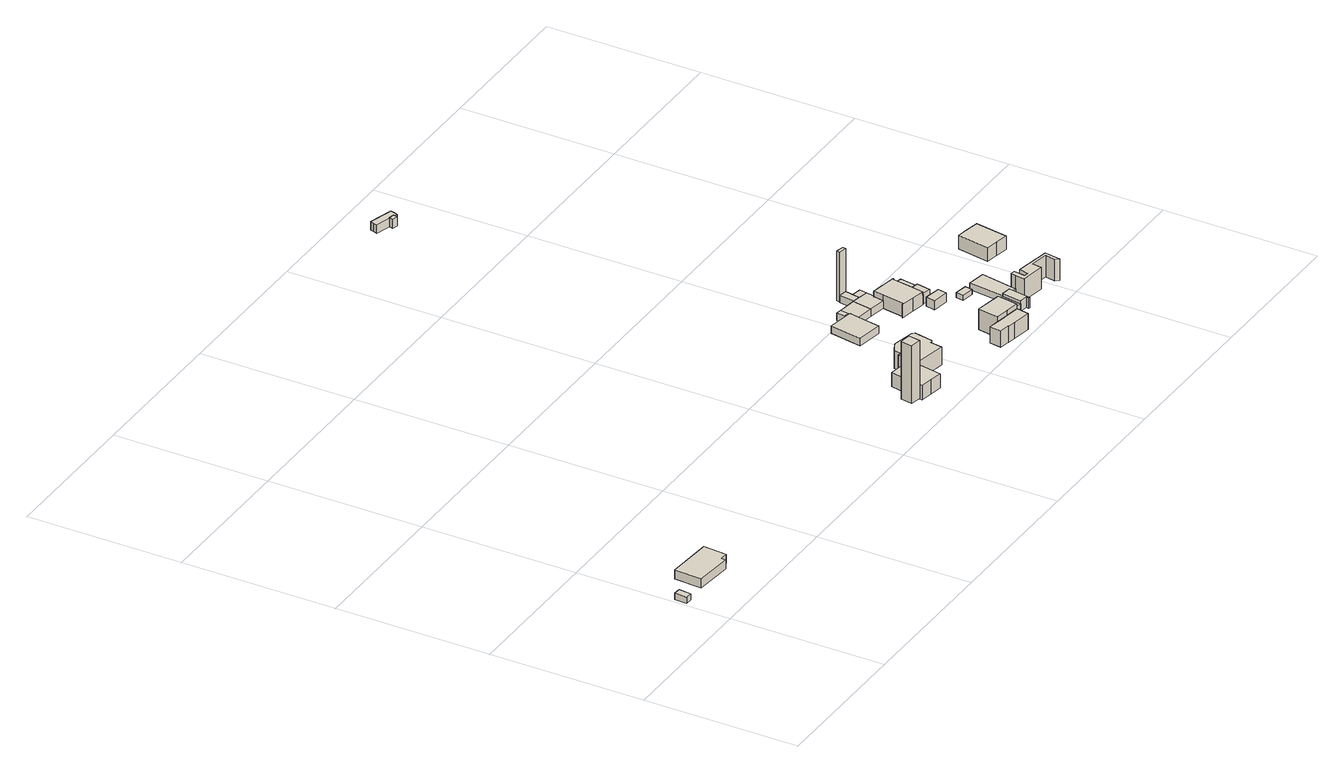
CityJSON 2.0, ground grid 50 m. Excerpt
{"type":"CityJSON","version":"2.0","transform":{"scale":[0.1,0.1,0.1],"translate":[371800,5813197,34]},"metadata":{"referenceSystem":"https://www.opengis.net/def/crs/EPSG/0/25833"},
"CityObjects":{
"building1":{"type":"Building","attributes":{"Gemeindeschluessel":"11000005","BezugspunktDach":"2200","function":"31001_2074","measuredHeight":2.06,"storeysAboveGround":1},"address":[{"country":"Germany","locality":"Berlin","thoroughfareNumber":"110 (1)","thoroughfareName":"Krampnitzer Weg"}],"geometry":[{"type":"Solid","lod":"1","boundaries":[[[[0,1,2,3]],[[4,5,6,7]],[[4,7,3,2]],[[5,4,2,1]],[[6,5,1,0]],[[7,6,0,3]]]]}]},
"building2":{"type":"Building","attributes":{"Gemeindeschluessel":"11000005","BezugspunktDach":"2200","function":"31001_2074","measuredHeight":3,"storeysAboveGround":1},"address":[{"country":"Germany","locality":"Berlin","thoroughfareNumber":"110, 112, 114, 116","thoroughfareName":"Krampnitzer Weg"}],"geometry":[{"type":"Solid","lod":"1","boundaries":[[[[8,9,10,11,12,13]],[[14,15,16,17,18,19]],[[14,19,13,12]],[[15,14,12,11]],[[16,15,11,10]],[[17,16,10,9]],[[18,17,9,8]],[[19,18,8,13]]]]}]},
"building3":{"type":"Building","attributes":{"Gemeindeschluessel":"11000005","BezugspunktDach":"2200","function":"51009_1610","measuredHeight":19.33,"storeysAboveGround":0},"address":[{"country":"Germany","locality":"Berlin"}],"geometry":[{"type":"Solid","lod":"1","boundaries":[[[[20,21,22,23]],[[24,25,26,27]],[[24,27,23,22]],[[25,24,22,21]],[[26,25,21,20]],[[27,26,20,23]]]]}]},
"building4":{"type":"Building","attributes":{"Gemeindeschluessel":"11000005","BezugspunktDach":"2200","function":"31001_1010","measuredHeight":5.76,"storeysAboveGround":1},"address":[{"country":"Germany","locality":"Berlin","thoroughfareNumber":"106","thoroughfareName":"Krampnitzer Weg"}],"geometry":[{"type":"Solid","lod":"1","boundaries":[[[[28,29,30,31,32,33,34,35,36,37]],[[38,39,40,41,42,43,44,45,46,47]],[[38,47,37,36]],[[39,38,36,35]],[[40,39,35,34]],[[41,40,34,33]],[[42,41,33,32]],[[43,42,32,31]],[[44,43,31,30]],[[45,44,30,29]],[[46,45,29,28]],[[47,46,28,37]]]]}]},
"building5":{"type":"Building","attributes":{"Gemeindeschluessel":"11000005","BezugspunktDach":"2200","function":"31001_1010","measuredHeight":5.97,"storeysAboveGround":2},"address":[{"country":"Germany","locality":"Berlin","thoroughfareNumber":"106 (2)","thoroughfareName":"Krampnitzer Weg"}],"geometry":[{"type":"Solid","lod":"1","boundaries":[[[[48,49,50,51,52,53,54,55,56,57,58,59,60]],[[61,62,63,64,65,66,67,68,69,70,71,72,73]],[[61,73,60,59]],[[62,61,59,58]],[[63,62,58,57]],[[64,63,57,56]],[[65,64,56,55]],[[66,65,55,54]],[[67,66,54,53]],[[68,67,53,52]],[[69,68,52,51]],[[70,69,51,50]],[[71,70,50,49]],[[72,71,49,48]],[[73,72,48,60]]]]}]},
"building6":{"type":"Building","attributes":{"Gemeindeschluessel":"11000005","BezugspunktDach":"2200","function":"31001_1010","measuredHeight":2.47,"storeysAboveGround":1},"address":[{"country":"Germany","locality":"Berlin","thoroughfareNumber":"106A","thoroughfareName":"Krampnitzer Weg"}],"geometry":[{"type":"Solid","lod":"1","boundaries":[[[[74,75,76,77,78,79]],[[80,81,82,83,84,85]],[[80,85,79,78]],[[81,80,78,77]],[[82,81,77,76]],[[83,82,76,75]],[[84,83,75,74]],[[85,84,74,79]]]]}]},
"building7":{"type":"Building","attributes":{"Gemeindeschluessel":"11000005","BezugspunktDach":"2200","function":"31001_1000","measuredHeight":2.44,"storeysAboveGround":1},"address":[{"country":"Germany","locality":"Berlin","thoroughfareNumber":"106A (2)","thoroughfareName":"Krampnitzer Weg"}],"geometry":[{"type":"Solid","lod":"1","boundaries":[[[[86,87,88,89]],[[90,91,92,93]],[[90,93,89,88]],[[91,90,88,87]],[[92,91,87,86]],[[93,92,86,89]]]]}]},
"building8":{"type":"Building","attributes":{"Gemeindeschluessel":"11000005","BezugspunktDach":"2200","function":"31001_2463","measuredHeight":2.47,"storeysAboveGround":1},"address":[{"country":"Germany","locality":"Berlin","thoroughfareNumber":"106A (1)","thoroughfareName":"Krampnitzer Weg"}],"geometry":[{"type":"Solid","lod":"1","boundaries":[[[[94,95,87,86,77,76,75]],[[82,81,92,91,96,97,83]],[[82,83,75,76]],[[81,82,76,77]],[[92,81,77,86]],[[91,92,86,87]],[[96,91,87,95]],[[97,96,95,94]],[[83,97,94,75]]]]}]},
"building9":{"type":"Building","attributes":{"Gemeindeschluessel":"11000005","function":"31001_1010"},"address":[{"country":"Germany","locality":"Berlin","thoroughfareNumber":"104","thoroughfareName":"Krampnitzer Weg"}],"children":["building9-1","building9-2"]},
"building9-1":{"type":"BuildingPart","attributes":{"BezugspunktDach":"2200","measuredHeight":7.86,"storeysAboveGround":1},"parents":["building9"],"geometry":[{"type":"MultiSurface","lod":"1","boundaries":[[[98,99,100,101,102,103,104,105,106]],[[107,108,109,110,111,112,113,114,115]],[[107,115,106,105]],[[108,107,105,104]],[[109,108,104,103]],[[110,109,103,102]],[[111,110,102,101]],[[112,111,101,100]],[[113,112,100,99]],[[116,117,99,98]],[[118,119,116,98,106]],[[114,113,117,116]],[[115,120,121,119,118]],[[121,122,114,116,119]]]}]},
"building9-2":{"type":"BuildingPart","attributes":{"BezugspunktDach":"2200","measuredHeight":6.05,"storeysAboveGround":1},"parents":["building9"],"geometry":[{"type":"MultiSurface","lod":"1","boundaries":[[[123,124,125,126,117,119,118,127,128]],[[129,115,121,113,130,131,132,133,134]],[[129,134,128,127]],[[115,129,127,118]],[[130,113,117,126]],[[131,130,126,125]],[[132,131,125,124]],[[133,132,124,123]],[[134,133,123,128]],[[121,115,118,119]],[[135,113,114,116,117]],[[121,119,116,114]]]}]},
"building10":{"type":"Building","attributes":{"Gemeindeschluessel":"11000005","BezugspunktDach":"2200","function":"31001_2463","measuredHeight":2.47,"storeysAboveGround":1},"address":[{"country":"Germany","locality":"Berlin","thoroughfareNumber":"104A (1)","thoroughfareName":"Krampnitzer Weg"}],"geometry":[{"type":"Solid","lod":"1","boundaries":[[[[136,137,138,139,140,141,95,94]],[[96,142,143,144,145,146,147,97]],[[96,97,94,95]],[[142,96,95,141]],[[143,142,141,140]],[[144,143,140,139]],[[145,144,139,138]],[[146,145,138,137]],[[147,146,137,136]],[[97,147,136,94]]]]}]},
"building11":{"type":"Building","attributes":{"Gemeindeschluessel":"11000005","BezugspunktDach":"2200","function":"31001_1000","measuredHeight":2.4,"storeysAboveGround":1},"address":[{"country":"Germany","locality":"Berlin","thoroughfareNumber":"104A (2)","thoroughfareName":"Krampnitzer Weg"}],"geometry":[{"type":"Solid","lod":"1","boundaries":[[[[140,148,149,150,141]],[[151,152,153,154,155]],[[151,155,141,150]],[[152,151,150,149]],[[153,152,149,148]],[[154,153,148,140]],[[155,154,140,141]]]]}]},
"building12":{"type":"Building","attributes":{"Gemeindeschluessel":"11000005","BezugspunktDach":"2200","function":"51009_1610","measuredHeight":16.51,"storeysAboveGround":0},"address":[{"country":"Germany","locality":"Berlin"}],"geometry":[{"type":"Solid","lod":"1","boundaries":[[[[156,157,158,159]],[[160,161,162,163]],[[160,163,159,158]],[[161,160,158,157]],[[162,161,157,156]],[[163,162,156,159]]]]}]},
"building13":{"type":"Building","attributes":{"Gemeindeschluessel":"11000005","BezugspunktDach":"2200","function":"51009_1610","measuredHeight":2.4,"storeysAboveGround":0},"address":[{"country":"Germany","locality":"Berlin"}],"geometry":[{"type":"Solid","lod":"1","boundaries":[[[[139,164,148,140]],[[153,165,166,154]],[[153,154,140,148]],[[165,153,148,164]],[[166,165,164,139]],[[154,166,139,140]]]]}]},
"building14":{"type":"Building","attributes":{"Gemeindeschluessel":"11000005","BezugspunktDach":"2200","function":"31001_1000","measuredHeight":2.84,"storeysAboveGround":1},"address":[{"country":"Germany","locality":"Berlin","thoroughfareNumber":"104 (3)","thoroughfareName":"Krampnitzer Weg"}],"geometry":[{"type":"Solid","lod":"1","boundaries":[[[[167,168,169,170]],[[171,172,173,174]],[[171,174,170,169]],[[172,171,169,168]],[[173,172,168,167]],[[174,173,167,170]]]]}]},
"building15":{"type":"Building","attributes":{"Gemeindeschluessel":"11000005","function":"31001_1010"},"address":[{"country":"Germany","locality":"Berlin","thoroughfareNumber":"104A","thoroughfareName":"Krampnitzer Weg"}],"children":["building15-1","building15-2"]},
"building15-1":{"type":"BuildingPart","attributes":{"BezugspunktDach":"2200","measuredHeight":5.6,"storeysAboveGround":1},"parents":["building15"],"geometry":[{"type":"MultiSurface","lod":"1","boundaries":[[[175,176,177,178,179,180,181,182,183,184,185,186,187,188]],[[189,190,147,146,145,191,192,193,194,195,196,197,198,199]],[[189,199,188,187]],[[190,189,187,186]],[[147,190,186,185]],[[146,147,185,184]],[[145,146,184,183]],[[191,145,183,182]],[[192,191,182,181]],[[193,192,181,180]],[[194,193,180,179]],[[195,194,179,178]],[[196,195,178,177]],[[200,201,177,176]],[[198,197,176,175]],[[199,198,175,188]],[[197,196,201,200]]]}]},
"building15-2":{"type":"BuildingPart","attributes":{"BezugspunktDach":"2200","measuredHeight":3.37,"storeysAboveGround":1},"parents":["building15"],"geometry":[{"type":"Solid","lod":"1","boundaries":[[[[202,203,204,205,201,200]],[[196,206,207,208,209,197]],[[206,196,201,205]],[[207,206,205,204]],[[208,207,204,203]],[[209,208,203,202]],[[197,209,202,200]],[[200,201,196,197]]]]}]},
"building16":{"type":"Building","attributes":{"Gemeindeschluessel":"11000005","BezugspunktDach":"2200","function":"31001_2463","measuredHeight":2.84,"storeysAboveGround":1},"address":[{"country":"Germany","locality":"Berlin","thoroughfareNumber":"104 (4)","thoroughfareName":"Krampnitzer Weg"}],"geometry":[{"type":"Solid","lod":"1","boundaries":[[[[210,211,168,167,212,213]],[[214,173,172,215,216,217]],[[214,217,213,212]],[[173,214,212,167]],[[172,173,167,168]],[[215,172,168,211]],[[216,215,211,210]],[[217,216,210,213]]]]}]},
"building17":{"type":"Building","attributes":{"Gemeindeschluessel":"11000005","BezugspunktDach":"2200","function":"51009_1611","measuredHeight":2.98,"storeysAboveGround":0},"address":[{"country":"Germany","locality":"Berlin"}],"geometry":[{"type":"Solid","lod":"1","boundaries":[[[[218,219,220,221]],[[222,223,224,225]],[[222,225,221,220]],[[223,222,220,219]],[[224,223,219,218]],[[225,224,218,221]]]]}]},
"building18":{"type":"Building","attributes":{"Gemeindeschluessel":"11000005","BezugspunktDach":"2200","function":"31001_2463","measuredHeight":2.76,"storeysAboveGround":1},"address":[{"country":"Germany","locality":"Berlin","thoroughfareNumber":"104 (1)","thoroughfareName":"Krampnitzer Weg"}],"geometry":[{"type":"Solid","lod":"1","boundaries":[[[[226,227,211,210]],[[215,228,229,216]],[[215,216,210,211]],[[228,215,211,227]],[[229,228,227,226]],[[216,229,226,210]]]]}]},
"building19":{"type":"Building","attributes":{"Gemeindeschluessel":"11000005","BezugspunktDach":"2200","function":"51009_1610","measuredHeight":3.17,"storeysAboveGround":0},"address":[{"country":"Germany","locality":"Berlin"}],"geometry":[{"type":"Solid","lod":"1","boundaries":[[[[230,231,232,233,234,235]],[[195,194,193,236,206,196]],[[195,196,235,234]],[[194,195,234,233]],[[193,194,233,232]],[[236,193,232,231]],[[206,236,231,230]],[[196,206,230,235]]]]}]},
"building20":{"type":"Building","attributes":{"Gemeindeschluessel":"11000005","BezugspunktDach":"2200","function":"31001_2463","measuredHeight":3.64,"storeysAboveGround":1},"address":[{"country":"Germany","locality":"Berlin","thoroughfareNumber":"102 (1)","thoroughfareName":"Krampnitzer Weg"}],"geometry":[{"type":"Solid","lod":"1","boundaries":[[[[237,238,239,240,241,242,243,244]],[[245,246,247,248,249,250,251,252]],[[245,252,244,243]],[[246,245,243,242]],[[247,246,242,241]],[[248,247,241,240]],[[249,248,240,239]],[[250,249,239,238]],[[251,250,238,237]],[[252,251,237,244]]]]}]},
"building21":{"type":"Building","attributes":{"Gemeindeschluessel":"11000005","BezugspunktDach":"2200","function":"31001_1000","measuredHeight":2.11,"storeysAboveGround":1},"address":[{"country":"Germany","locality":"Berlin","thoroughfareNumber":"104 (2)","thoroughfareName":"Krampnitzer Weg"}],"geometry":[{"type":"Solid","lod":"1","boundaries":[[[[253,254,255,256,257]],[[258,259,260,261,262]],[[258,262,257,256]],[[259,258,256,255]],[[260,259,255,254]],[[261,260,254,253]],[[262,261,253,257]]]]}]},
"building22":{"type":"Building","attributes":{"Gemeindeschluessel":"11000005","BezugspunktDach":"2200","function":"31001_2512","measuredHeight":3.28,"storeysAboveGround":1},"address":[{"country":"Germany","locality":"Berlin","thoroughfareNumber":"4","thoroughfareName":"Verlängerte Uferpromenade"}],"geometry":[{"type":"Solid","lod":"1","boundaries":[[[[263,264,265,266,267,268,269,270]],[[271,272,273,274,275,276,277,278]],[[271,278,270,269]],[[272,271,269,268]],[[273,272,268,267]],[[274,273,267,266]],[[275,274,266,265]],[[276,275,265,264]],[[277,276,264,263]],[[278,277,263,270]]]]}]},
"building23":{"type":"Building","attributes":{"Gemeindeschluessel":"11000005","BezugspunktDach":"2200","function":"51009_1610","measuredHeight":2.17,"storeysAboveGround":0},"address":[{"country":"Germany","locality":"Berlin"}],"geometry":[{"type":"Solid","lod":"1","boundaries":[[[[279,280,281,282,283,284]],[[285,286,287,288,289,290]],[[285,290,284,283]],[[286,285,283,282]],[[287,286,282,281]],[[288,287,281,280]],[[289,288,280,279]],[[290,289,279,284]]]]}]},
"building24":{"type":"Building","attributes":{"Gemeindeschluessel":"11000005","BezugspunktDach":"2200","function":"51009_1610","measuredHeight":3,"storeysAboveGround":0},"address":[{"country":"Germany","locality":"Berlin"}],"geometry":[{"type":"Solid","lod":"1","boundaries":[[[[291,292,293,294]],[[295,296,297,298]],[[295,298,294,293]],[[296,295,293,292]],[[297,296,292,291]],[[298,297,291,294]]]]}]},
"building25":{"type":"Building","attributes":{"Gemeindeschluessel":"11000005","BezugspunktDach":"2200","function":"51009_1610","measuredHeight":7.17,"storeysAboveGround":0},"address":[{"country":"Germany","locality":"Berlin"}],"geometry":[{"type":"Solid","lod":"1","boundaries":[[[[299,300,301,302,303,304,305,306,307,308,309,310,311]],[[312,313,314,315,316,317,318,319,320,321,322,323,324]],[[312,324,311,310]],[[313,312,310,309]],[[314,313,309,308]],[[315,314,308,307]],[[316,315,307,306]],[[317,316,306,305]],[[318,317,305,304]],[[319,318,304,303]],[[320,319,303,302]],[[321,320,302,301]],[[322,321,301,300]],[[323,322,300,299]],[[324,323,299,311]]]]}]},
"building26":{"type":"Building","attributes":{"Gemeindeschluessel":"11000005","BezugspunktDach":"2200","function":"31001_1010","measuredHeight":5.4,"storeysAboveGround":1},"address":[{"country":"Germany","locality":"Berlin","thoroughfareNumber":"102A","thoroughfareName":"Krampnitzer Weg"}],"geometry":[{"type":"Solid","lod":"1","boundaries":[[[[325,326,327,328,329,330,331]],[[332,333,334,335,336,337,338]],[[332,338,331,330]],[[333,332,330,329]],[[334,333,329,328]],[[335,334,328,327]],[[336,335,327,326]],[[337,336,326,325]],[[338,337,325,331]]]]}]}
},
"vertices":[
[30,144,23],[34,184,23],[11,186,23],[8,146,23],[11,186,2],[34,184,2],[30,144,2],[8,146,2],
[223,139,33],[224,154,33],[249,153,33],[255,228,33],[106,239,33],[99,149,33],[106,239,3],[255,228,3],[249,153,3],[224,154,3],[223,139,3],[99,149,3],
[1259,92,214],[1266,131,214],[1230,136,214],[1224,98,214],[1230,136,21],[1266,131,21],[1259,92,21],[1224,98,21],
[1298,77,67],[1338,70,67],[1351,143,67],[1357,181,67],[1344,183,67],[1318,187,67],[1278,193,67],[1266,131,67],[1259,92,67],[1258,84,67],[1259,92,19],[1266,131,19],[1278,193,19],[1318,187,19],[1344,183,19],[1357,181,19],[1351,143,19],[1338,70,19],[1298,77,19],[1258,84,19],
[1357,181,80],[1351,143,80],[1446,126,80],[1452,164,80],[1457,164,80],[1463,168,80],[1474,228,80],[1468,236,80],[1395,250,80],[1364,234,80],[1360,210,80],[1349,212,80],[1344,183,80],[1349,212,21],[1360,210,21],[1364,234,21],[1395,250,21],[1468,236,21],[1474,228,21],[1463,168,21],[1457,164,21],[1452,164,21],[1446,126,21],[1351,143,21],[1357,181,21],[1344,183,21],
[1500,360,49],[1513,432,49],[1519,464,49],[1516,465,49],[1436,478,49],[1417,374,49],[1436,478,24],[1516,465,24],[1519,464,24],[1513,432,24],[1500,360,24],[1417,374,24],
[1517,469,49],[1521,495,49],[1503,498,49],[1500,471,49],[1503,498,24],[1521,495,24],[1517,469,24],[1500,471,24],
[1568,424,49],[1579,487,49],[1579,487,24],[1568,424,24],
[1697,54,87],[1740,47,87],[1746,80,87],[1751,114,87],[1749,114,87],[1732,117,87],[1709,121,87],[1666,129,87],[1654,60,87],[1666,129,18],[1709,121,18],[1732,117,18],[1749,114,18],[1751,114,18],[1746,80,18],[1740,47,18],[1697,54,18],[1654,60,18],[1697,54,72],[1740,47,72],[1654,60,72],[1680,56,72],[1662,59,18],[1680,56,18],[1683,56,18],
[1647,23,72],[1647,21,72],[1673,16,72],[1733,7,72],[1619,66,72],[1614,28,72],[1619,66,18],[1733,7,18],[1673,16,18],[1647,21,18],[1647,23,18],[1614,28,18],[1740,47,47],
[1624,415,49],[1630,449,49],[1633,448,49],[1638,477,49],[1606,483,49],[1581,487,49],[1581,487,24],[1606,483,24],[1638,477,24],[1633,448,24],[1630,449,24],[1624,415,24],
[1610,507,49],[1615,532,49],[1589,537,49],[1589,537,25],[1615,532,25],[1610,507,25],[1606,483,25],[1581,487,25],
[1615,532,192],[1617,543,192],[1591,548,192],[1589,537,192],[1591,548,27],[1617,543,27],[1615,532,27],[1589,537,27],
[1642,501,49],[1642,501,25],[1638,477,25],
[1749,114,47],[1755,144,47],[1737,148,47],[1732,117,47],[1737,148,19],[1755,144,19],[1749,114,19],[1732,117,19],
[1653,334,68],[1694,327,68],[1702,374,68],[1711,432,68],[1714,431,68],[1714,432,68],[1715,434,68],[1671,442,68],[1633,448,68],[1630,449,68],[1624,415,68],[1612,343,68],[1607,344,68],[1607,342,68],[1607,344,24],[1612,343,24],[1671,442,24],[1715,434,24],[1714,432,24],[1714,431,24],[1711,432,24],[1702,374,24],[1694,327,24],[1653,334,24],[1607,342,24],[1694,327,58],[1702,374,58],
[1696,326,58],[1697,329,58],[1728,323,58],[1736,368,58],[1736,368,24],[1728,323,24],[1697,329,24],[1696,326,24],
[1773,75,47],[1784,139,47],[1751,114,47],[1746,80,47],[1751,114,19],[1784,139,19],[1773,75,19],[1746,80,19],
[1743,277,52],[1749,307,52],[1696,316,52],[1691,286,52],[1696,316,22],[1749,307,22],[1743,277,22],[1691,286,22],
[1802,70,47],[1812,134,47],[1812,134,19],[1802,70,19],
[1736,368,52],[1745,426,52],[1714,432,52],[1714,431,52],[1711,432,52],[1702,374,52],[1745,426,24],
[1829,66,57],[1828,58,57],[1832,57,57],[1833,66,57],[1843,129,57],[1822,132,57],[1813,133,57],[1803,70,57],[1813,133,21],[1822,132,21],[1843,129,21],[1833,66,21],[1832,57,21],[1828,58,21],[1829,66,21],[1803,70,21],
[1816,235,37],[1818,247,37],[1820,259,37],[1780,266,37],[1776,241,37],[1780,266,20],[1820,259,20],[1818,247,20],[1816,235,20],[1776,241,20],
[1369,1860,28],[1370,1860,28],[1382,1856,28],[1386,1868,28],[1389,1880,28],[1312,1902,28],[1309,1890,28],[1305,1878,28],[1309,1890,0],[1312,1902,0],[1389,1880,0],[1386,1868,0],[1382,1856,0],[1370,1860,0],[1369,1860,0],[1305,1878,0],
[1843,129,42],[1872,124,42],[1875,141,42],[1894,244,42],[1836,254,42],[1822,132,42],[1836,254,20],[1894,244,20],[1875,141,20],[1872,124,20],[1843,129,20],[1822,132,20],
[1366,1846,31],[1370,1860,31],[1352,1865,31],[1348,1851,31],[1352,1865,1],[1370,1860,1],[1366,1846,1],[1348,1851,1],
[1943,82,88],[1948,112,88],[2005,102,88],[2000,70,88],[2008,58,88],[2017,110,88],[1903,130,88],[1898,100,88],[1882,102,88],[1888,139,88],[1875,141,88],[1872,124,88],[1867,95,88],[1872,124,16],[1875,141,16],[1888,139,16],[1882,102,16],[1898,100,16],[1903,130,16],[2017,110,16],[2008,58,16],[2000,70,16],[2005,102,16],[1948,112,16],[1943,82,16],[1867,95,16],
[2027,273,69],[2067,265,69],[2084,371,69],[2081,371,69],[2044,378,69],[2005,385,69],[1986,280,69],[2005,385,24],[2044,378,24],[2081,371,24],[2084,371,24],[2067,265,24],[2027,273,24],[1986,280,24]
]}
